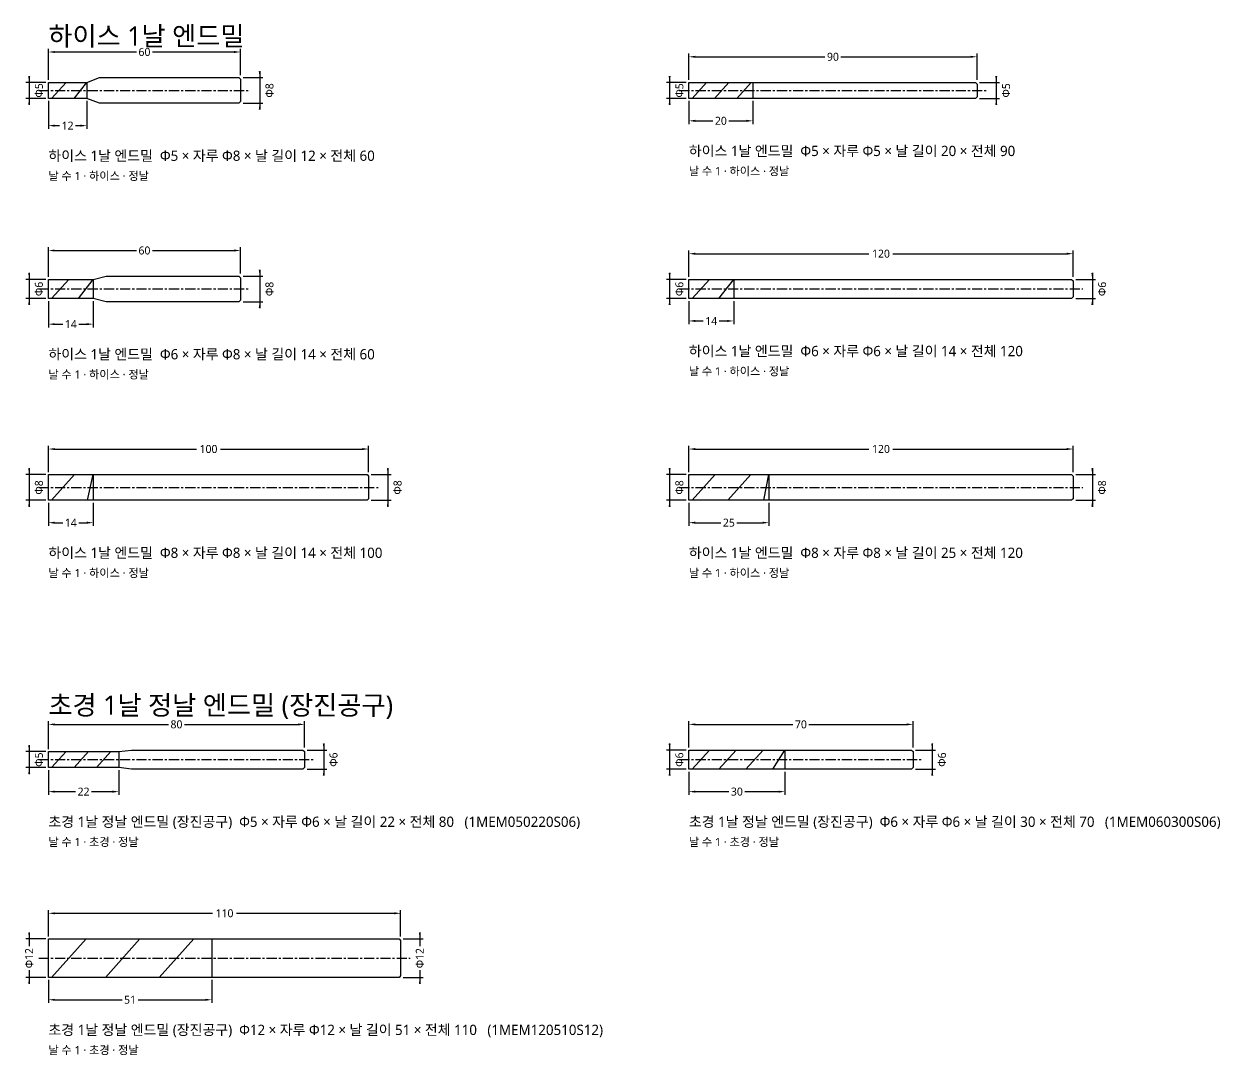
# Model space of a CAD drawing. Header units: millimetres. Extents: x -8 to 773, y -663 to 21.
# Drawn here: x -7.6 to 365.9, y -301.3 to 20.8 of the extents above; entities that cross this region are included whole.
import ezdxf

# ---------------------------------------------------------------- set-up
doc = ezdxf.new("R2010")
doc.units = ezdxf.units.MM
doc.linetypes.add('CENTER', pattern=[5.08, 3.175, -0.635, 0.635, -0.635])
for name, color, linetype in [('문자', 7, 'CONTINUOUS'), ('외형선', 7, 'CONTINUOUS'), ('중심선', 1, 'CENTER'), ('참고선', 8, 'CONTINUOUS'), ('치수', 4, 'CONTINUOUS')]:
    doc.layers.add(name, color=color, linetype=linetype)
doc.styles.add('CH_KOR', font='malgun.ttf')
doc.dimstyles.new('CH_DIM', dxfattribs={"dimtxt": 2.5, "dimasz": 2, "dimexe": 1, "dimexo": 0.8, "dimgap": 0.8, "dimtad": 1, "dimdec": 1, "dimdsep": 46, "dimtxsty": 'CH_KOR', "dimcen": 2.5, "dimclrd": 4, "dimclre": 4, "dimclrt": 4, "dimazin": 3, "dimtfac": 1, "dimtmove": 0, "dimatfit": 3})

# ---------------------------------------------------------------- blocks, each defined once
blk = doc.blocks.new('_CLOSEDFILLED')
at = {"color": 0, "linetype": 'BYBLOCK'}
blk.add_solid([(-1, 0.16), (0, 0), (-1, -0.16)], dxfattribs=at)
blk = doc.blocks.new('*D1')
at = {"color": 4}
for p, q in [((-6, 4.5), (-6, -4.5)), ((-0.8, 2.5), (-7, 2.5)), ((-0.8, -2.5), (-7, -2.5))]:
    blk.add_line(p, q, dxfattribs=at)
at = {"layer": 'Defpoints'}
for p in [(-6, 2.5), (0, 2.5), (0, -2.5)]:
    blk.add_point(p, dxfattribs=at)
at = {"layer": '치수', "color": 4, "xscale": 2, "yscale": 2}
for p, rotation in [((-6, 2.5), 270), ((-6, -2.5), 90)]:
    blk.add_blockref('_CLOSEDFILLED', p, dxfattribs=dict(at, rotation=rotation))
at = {"layer": '치수', "color": 4, "insert": (-2.95, 0), "char_height": 2.5, "attachment_point": 5, "rotation": 90, "style": 'CH_KOR'}
blk.add_mtext('Φ5', dxfattribs=at)
blk = doc.blocks.new('*D2')
at = {"color": 4}
for p, q in [((60.8, 4), (67, 4)), ((66, 6), (66, -6)), ((60.8, -4), (67, -4))]:
    blk.add_line(p, q, dxfattribs=at)
at = {"layer": 'Defpoints'}
for p in [(60, 4), (66, 4), (60, -4)]:
    blk.add_point(p, dxfattribs=at)
at = {"layer": '치수', "color": 4, "xscale": 2, "yscale": 2}
for p, rotation in [((66, 4), 270), ((66, -4), 90)]:
    blk.add_blockref('_CLOSEDFILLED', p, dxfattribs=dict(at, rotation=rotation))
at = {"layer": '치수', "color": 4, "insert": (69.05, 0), "char_height": 2.5, "attachment_point": 5, "rotation": 90, "style": 'CH_KOR'}
blk.add_mtext('Φ8', dxfattribs=at)
blk = doc.blocks.new('*D3')
at = {"color": 4}
for p, q in [((0, -3.3), (0, -12)), ((12, -3.3), (12, -12)), ((2, -11), (3.5, -11)), ((8.5, -11), (10, -11))]:
    blk.add_line(p, q, dxfattribs=at)
at = {"layer": 'Defpoints'}
for p in [(0, -2.5), (12, -2.5), (0, -11)]:
    blk.add_point(p, dxfattribs=at)
at = {"layer": '치수', "color": 4, "xscale": 2, "yscale": 2, "rotation": 180}
blk.add_blockref('_CLOSEDFILLED', (0, -11), dxfattribs=at)
at = {"layer": '치수', "color": 4, "xscale": 2, "yscale": 2}
blk.add_blockref('_CLOSEDFILLED', (12, -11), dxfattribs=at)
at = {"layer": '치수', "color": 4, "insert": (6, -11), "char_height": 2.5, "attachment_point": 5, "style": 'CH_KOR'}
blk.add_mtext('12', dxfattribs=at)
blk = doc.blocks.new('*D4')
at = {"color": 4}
for p, q in [((0, 3.3), (0, 13)), ((2, 12), (27.5, 12)), ((32.5, 12), (58, 12)), ((60, 4.8), (60, 13))]:
    blk.add_line(p, q, dxfattribs=at)
at = {"layer": 'Defpoints'}
for p in [(0, 12), (60, 4), (0, 2.5)]:
    blk.add_point(p, dxfattribs=at)
at = {"layer": '치수', "color": 4, "xscale": 2, "yscale": 2, "rotation": 180}
blk.add_blockref('_CLOSEDFILLED', (0, 12), dxfattribs=at)
at = {"layer": '치수', "color": 4, "xscale": 2, "yscale": 2}
blk.add_blockref('_CLOSEDFILLED', (60, 12), dxfattribs=at)
at = {"layer": '치수', "color": 4, "insert": (30, 12), "char_height": 2.5, "attachment_point": 5, "style": 'CH_KOR'}
blk.add_mtext('60', dxfattribs=at)
blk = doc.blocks.new('*D5')
at = {"color": 4}
for p, q in [((-6, 4.5), (-6, -4.5)), ((-0.8, 2.5), (-7, 2.5)), ((-0.8, -2.5), (-7, -2.5))]:
    blk.add_line(p, q, dxfattribs=at)
at = {"layer": 'Defpoints'}
for p in [(-6, 2.5), (0, 2.5), (0, -2.5)]:
    blk.add_point(p, dxfattribs=at)
at = {"layer": '치수', "color": 4, "xscale": 2, "yscale": 2}
for p, rotation in [((-6, 2.5), 270), ((-6, -2.5), 90)]:
    blk.add_blockref('_CLOSEDFILLED', p, dxfattribs=dict(at, rotation=rotation))
at = {"layer": '치수', "color": 4, "insert": (-2.95, 0), "char_height": 2.5, "attachment_point": 5, "rotation": 90, "style": 'CH_KOR'}
blk.add_mtext('Φ5', dxfattribs=at)
blk = doc.blocks.new('*D6')
at = {"color": 4}
for p, q in [((96, 4.5), (96, -4.5)), ((90.8, 2.5), (97, 2.5)), ((90.8, -2.5), (97, -2.5))]:
    blk.add_line(p, q, dxfattribs=at)
at = {"layer": 'Defpoints'}
for p in [(90, 2.5), (96, 2.5), (90, -2.5)]:
    blk.add_point(p, dxfattribs=at)
at = {"layer": '치수', "color": 4, "xscale": 2, "yscale": 2}
for p, rotation in [((96, 2.5), 270), ((96, -2.5), 90)]:
    blk.add_blockref('_CLOSEDFILLED', p, dxfattribs=dict(at, rotation=rotation))
at = {"layer": '치수', "color": 4, "insert": (99.05, 0), "char_height": 2.5, "attachment_point": 5, "rotation": 90, "style": 'CH_KOR'}
blk.add_mtext('Φ5', dxfattribs=at)
blk = doc.blocks.new('*D7')
at = {"color": 4}
for p, q in [((0, -3.3), (0, -10.5)), ((20, -3.3), (20, -10.5)), ((2, -9.5), (7.5, -9.5)), ((12.5, -9.5), (18, -9.5))]:
    blk.add_line(p, q, dxfattribs=at)
at = {"layer": 'Defpoints'}
for p in [(0, -2.5), (20, -2.5), (0, -9.5)]:
    blk.add_point(p, dxfattribs=at)
at = {"layer": '치수', "color": 4, "xscale": 2, "yscale": 2, "rotation": 180}
blk.add_blockref('_CLOSEDFILLED', (0, -9.5), dxfattribs=at)
at = {"layer": '치수', "color": 4, "xscale": 2, "yscale": 2}
blk.add_blockref('_CLOSEDFILLED', (20, -9.5), dxfattribs=at)
at = {"layer": '치수', "color": 4, "insert": (10, -9.5), "char_height": 2.5, "attachment_point": 5, "style": 'CH_KOR'}
blk.add_mtext('20', dxfattribs=at)
blk = doc.blocks.new('*D8')
at = {"color": 4}
for p, q in [((0, 3.3), (0, 11.5)), ((90, 3.3), (90, 11.5)), ((2, 10.5), (42.5, 10.5)), ((47.5, 10.5), (88, 10.5))]:
    blk.add_line(p, q, dxfattribs=at)
at = {"layer": 'Defpoints'}
for p in [(0, 10.5), (0, 2.5), (90, 2.5)]:
    blk.add_point(p, dxfattribs=at)
at = {"layer": '치수', "color": 4, "xscale": 2, "yscale": 2, "rotation": 180}
blk.add_blockref('_CLOSEDFILLED', (0, 10.5), dxfattribs=at)
at = {"layer": '치수', "color": 4, "xscale": 2, "yscale": 2}
blk.add_blockref('_CLOSEDFILLED', (90, 10.5), dxfattribs=at)
at = {"layer": '치수', "color": 4, "insert": (45, 10.5), "char_height": 2.5, "attachment_point": 5, "style": 'CH_KOR'}
blk.add_mtext('90', dxfattribs=at)
blk = doc.blocks.new('*D17')
at = {"color": 4}
for p, q in [((-6, 5), (-6, -5)), ((-0.8, 3), (-7, 3)), ((-0.8, -3), (-7, -3))]:
    blk.add_line(p, q, dxfattribs=at)
at = {"layer": 'Defpoints'}
for p in [(-6, 3), (0, 3), (0, -3)]:
    blk.add_point(p, dxfattribs=at)
at = {"layer": '치수', "color": 4, "xscale": 2, "yscale": 2}
for p, rotation in [((-6, 3), 270), ((-6, -3), 90)]:
    blk.add_blockref('_CLOSEDFILLED', p, dxfattribs=dict(at, rotation=rotation))
at = {"layer": '치수', "color": 4, "insert": (-2.95, 0), "char_height": 2.5, "attachment_point": 5, "rotation": 90, "style": 'CH_KOR'}
blk.add_mtext('Φ6', dxfattribs=at)
blk = doc.blocks.new('*D18')
at = {"color": 4}
for p, q in [((60.8, 4), (67, 4)), ((66, 6), (66, -6)), ((60.8, -4), (67, -4))]:
    blk.add_line(p, q, dxfattribs=at)
at = {"layer": 'Defpoints'}
for p in [(60, 4), (66, 4), (60, -4)]:
    blk.add_point(p, dxfattribs=at)
at = {"layer": '치수', "color": 4, "xscale": 2, "yscale": 2}
for p, rotation in [((66, 4), 270), ((66, -4), 90)]:
    blk.add_blockref('_CLOSEDFILLED', p, dxfattribs=dict(at, rotation=rotation))
at = {"layer": '치수', "color": 4, "insert": (69.05, 0), "char_height": 2.5, "attachment_point": 5, "rotation": 90, "style": 'CH_KOR'}
blk.add_mtext('Φ8', dxfattribs=at)
blk = doc.blocks.new('*D19')
at = {"color": 4}
for p, q in [((0, -3.8), (0, -12)), ((14, -3.8), (14, -12)), ((2, -11), (4.5, -11)), ((9.5, -11), (12, -11))]:
    blk.add_line(p, q, dxfattribs=at)
at = {"layer": 'Defpoints'}
for p in [(0, -3), (14, -3), (0, -11)]:
    blk.add_point(p, dxfattribs=at)
at = {"layer": '치수', "color": 4, "xscale": 2, "yscale": 2, "rotation": 180}
blk.add_blockref('_CLOSEDFILLED', (0, -11), dxfattribs=at)
at = {"layer": '치수', "color": 4, "xscale": 2, "yscale": 2}
blk.add_blockref('_CLOSEDFILLED', (14, -11), dxfattribs=at)
at = {"layer": '치수', "color": 4, "insert": (7, -11), "char_height": 2.5, "attachment_point": 5, "style": 'CH_KOR'}
blk.add_mtext('14', dxfattribs=at)
blk = doc.blocks.new('*D20')
at = {"color": 4}
for p, q in [((0, 3.8), (0, 13)), ((2, 12), (27.5, 12)), ((32.5, 12), (58, 12)), ((60, 4.8), (60, 13))]:
    blk.add_line(p, q, dxfattribs=at)
at = {"layer": 'Defpoints'}
for p in [(0, 12), (60, 4), (0, 3)]:
    blk.add_point(p, dxfattribs=at)
at = {"layer": '치수', "color": 4, "xscale": 2, "yscale": 2, "rotation": 180}
blk.add_blockref('_CLOSEDFILLED', (0, 12), dxfattribs=at)
at = {"layer": '치수', "color": 4, "xscale": 2, "yscale": 2}
blk.add_blockref('_CLOSEDFILLED', (60, 12), dxfattribs=at)
at = {"layer": '치수', "color": 4, "insert": (30, 12), "char_height": 2.5, "attachment_point": 5, "style": 'CH_KOR'}
blk.add_mtext('60', dxfattribs=at)
blk = doc.blocks.new('*D21')
at = {"color": 4}
for p, q in [((-6, 5), (-6, -5)), ((-0.8, 3), (-7, 3)), ((-0.8, -3), (-7, -3))]:
    blk.add_line(p, q, dxfattribs=at)
at = {"layer": 'Defpoints'}
for p in [(-6, 3), (0, 3), (0, -3)]:
    blk.add_point(p, dxfattribs=at)
at = {"layer": '치수', "color": 4, "xscale": 2, "yscale": 2}
for p, rotation in [((-6, 3), 270), ((-6, -3), 90)]:
    blk.add_blockref('_CLOSEDFILLED', p, dxfattribs=dict(at, rotation=rotation))
at = {"layer": '치수', "color": 4, "insert": (-2.95, 0), "char_height": 2.5, "attachment_point": 5, "rotation": 90, "style": 'CH_KOR'}
blk.add_mtext('Φ6', dxfattribs=at)
blk = doc.blocks.new('*D22')
at = {"color": 4}
for p, q in [((126, 5), (126, -5)), ((120.8, 3), (127, 3)), ((120.8, -3), (127, -3))]:
    blk.add_line(p, q, dxfattribs=at)
at = {"layer": 'Defpoints'}
for p in [(120, 3), (126, 3), (120, -3)]:
    blk.add_point(p, dxfattribs=at)
at = {"layer": '치수', "color": 4, "xscale": 2, "yscale": 2}
for p, rotation in [((126, 3), 270), ((126, -3), 90)]:
    blk.add_blockref('_CLOSEDFILLED', p, dxfattribs=dict(at, rotation=rotation))
at = {"layer": '치수', "color": 4, "insert": (129.05, 0), "char_height": 2.5, "attachment_point": 5, "rotation": 90, "style": 'CH_KOR'}
blk.add_mtext('Φ6', dxfattribs=at)
blk = doc.blocks.new('*D23')
at = {"color": 4}
for p, q in [((0, -3.8), (0, -11)), ((14, -3.8), (14, -11)), ((2, -10), (4.5, -10)), ((9.5, -10), (12, -10))]:
    blk.add_line(p, q, dxfattribs=at)
at = {"layer": 'Defpoints'}
for p in [(0, -3), (14, -3), (0, -10)]:
    blk.add_point(p, dxfattribs=at)
at = {"layer": '치수', "color": 4, "xscale": 2, "yscale": 2, "rotation": 180}
blk.add_blockref('_CLOSEDFILLED', (0, -10), dxfattribs=at)
at = {"layer": '치수', "color": 4, "xscale": 2, "yscale": 2}
blk.add_blockref('_CLOSEDFILLED', (14, -10), dxfattribs=at)
at = {"layer": '치수', "color": 4, "insert": (7, -10), "char_height": 2.5, "attachment_point": 5, "style": 'CH_KOR'}
blk.add_mtext('14', dxfattribs=at)
blk = doc.blocks.new('*D24')
at = {"color": 4}
for p, q in [((0, 3.8), (0, 12)), ((120, 3.8), (120, 12)), ((2, 11), (56.25, 11)), ((63.75, 11), (118, 11))]:
    blk.add_line(p, q, dxfattribs=at)
at = {"layer": 'Defpoints'}
for p in [(0, 11), (0, 3), (120, 3)]:
    blk.add_point(p, dxfattribs=at)
at = {"layer": '치수', "color": 4, "xscale": 2, "yscale": 2, "rotation": 180}
blk.add_blockref('_CLOSEDFILLED', (0, 11), dxfattribs=at)
at = {"layer": '치수', "color": 4, "xscale": 2, "yscale": 2}
blk.add_blockref('_CLOSEDFILLED', (120, 11), dxfattribs=at)
at = {"layer": '치수', "color": 4, "insert": (60, 11), "char_height": 2.5, "attachment_point": 5, "style": 'CH_KOR'}
blk.add_mtext('120', dxfattribs=at)
blk = doc.blocks.new('*D33')
at = {"color": 4}
for p, q in [((-0.8, 4), (-7, 4)), ((-6, 6), (-6, -6)), ((-0.8, -4), (-7, -4))]:
    blk.add_line(p, q, dxfattribs=at)
at = {"layer": 'Defpoints'}
for p in [(-6, 4), (0, 4), (0, -4)]:
    blk.add_point(p, dxfattribs=at)
at = {"layer": '치수', "color": 4, "xscale": 2, "yscale": 2}
for p, rotation in [((-6, 4), 270), ((-6, -4), 90)]:
    blk.add_blockref('_CLOSEDFILLED', p, dxfattribs=dict(at, rotation=rotation))
at = {"layer": '치수', "color": 4, "insert": (-2.95, 0), "char_height": 2.5, "attachment_point": 5, "rotation": 90, "style": 'CH_KOR'}
blk.add_mtext('Φ8', dxfattribs=at)
blk = doc.blocks.new('*D34')
at = {"color": 4}
for p, q in [((100.8, 4), (107, 4)), ((106, 6), (106, -6)), ((100.8, -4), (107, -4))]:
    blk.add_line(p, q, dxfattribs=at)
at = {"layer": 'Defpoints'}
for p in [(100, 4), (106, 4), (100, -4)]:
    blk.add_point(p, dxfattribs=at)
at = {"layer": '치수', "color": 4, "xscale": 2, "yscale": 2}
for p, rotation in [((106, 4), 270), ((106, -4), 90)]:
    blk.add_blockref('_CLOSEDFILLED', p, dxfattribs=dict(at, rotation=rotation))
at = {"layer": '치수', "color": 4, "insert": (109.05, 0), "char_height": 2.5, "attachment_point": 5, "rotation": 90, "style": 'CH_KOR'}
blk.add_mtext('Φ8', dxfattribs=at)
blk = doc.blocks.new('*D35')
at = {"color": 4}
for p, q in [((0, -4.8), (0, -12)), ((14, -4.8), (14, -12)), ((2, -11), (4.5, -11)), ((9.5, -11), (12, -11))]:
    blk.add_line(p, q, dxfattribs=at)
at = {"layer": 'Defpoints'}
for p in [(0, -4), (14, -4), (0, -11)]:
    blk.add_point(p, dxfattribs=at)
at = {"layer": '치수', "color": 4, "xscale": 2, "yscale": 2, "rotation": 180}
blk.add_blockref('_CLOSEDFILLED', (0, -11), dxfattribs=at)
at = {"layer": '치수', "color": 4, "xscale": 2, "yscale": 2}
blk.add_blockref('_CLOSEDFILLED', (14, -11), dxfattribs=at)
at = {"layer": '치수', "color": 4, "insert": (7, -11), "char_height": 2.5, "attachment_point": 5, "style": 'CH_KOR'}
blk.add_mtext('14', dxfattribs=at)
blk = doc.blocks.new('*D36')
at = {"color": 4}
for p, q in [((0, 4.8), (0, 13)), ((2, 12), (46.25, 12)), ((53.75, 12), (98, 12)), ((100, 4.8), (100, 13))]:
    blk.add_line(p, q, dxfattribs=at)
at = {"layer": 'Defpoints'}
for p in [(0, 12), (0, 4), (100, 4)]:
    blk.add_point(p, dxfattribs=at)
at = {"layer": '치수', "color": 4, "xscale": 2, "yscale": 2, "rotation": 180}
blk.add_blockref('_CLOSEDFILLED', (0, 12), dxfattribs=at)
at = {"layer": '치수', "color": 4, "xscale": 2, "yscale": 2}
blk.add_blockref('_CLOSEDFILLED', (100, 12), dxfattribs=at)
at = {"layer": '치수', "color": 4, "insert": (50, 12), "char_height": 2.5, "attachment_point": 5, "style": 'CH_KOR'}
blk.add_mtext('100', dxfattribs=at)
blk = doc.blocks.new('*D37')
at = {"color": 4}
for p, q in [((-0.8, 4), (-7, 4)), ((-6, 6), (-6, -6)), ((-0.8, -4), (-7, -4))]:
    blk.add_line(p, q, dxfattribs=at)
at = {"layer": 'Defpoints'}
for p in [(-6, 4), (0, 4), (0, -4)]:
    blk.add_point(p, dxfattribs=at)
at = {"layer": '치수', "color": 4, "xscale": 2, "yscale": 2}
for p, rotation in [((-6, 4), 270), ((-6, -4), 90)]:
    blk.add_blockref('_CLOSEDFILLED', p, dxfattribs=dict(at, rotation=rotation))
at = {"layer": '치수', "color": 4, "insert": (-2.95, 0), "char_height": 2.5, "attachment_point": 5, "rotation": 90, "style": 'CH_KOR'}
blk.add_mtext('Φ8', dxfattribs=at)
blk = doc.blocks.new('*D38')
at = {"color": 4}
for p, q in [((120.8, 4), (127, 4)), ((126, 6), (126, -6)), ((120.8, -4), (127, -4))]:
    blk.add_line(p, q, dxfattribs=at)
at = {"layer": 'Defpoints'}
for p in [(120, 4), (126, 4), (120, -4)]:
    blk.add_point(p, dxfattribs=at)
at = {"layer": '치수', "color": 4, "xscale": 2, "yscale": 2}
for p, rotation in [((126, 4), 270), ((126, -4), 90)]:
    blk.add_blockref('_CLOSEDFILLED', p, dxfattribs=dict(at, rotation=rotation))
at = {"layer": '치수', "color": 4, "insert": (129.05, 0), "char_height": 2.5, "attachment_point": 5, "rotation": 90, "style": 'CH_KOR'}
blk.add_mtext('Φ8', dxfattribs=at)
blk = doc.blocks.new('*D39')
at = {"color": 4}
for p, q in [((0, -4.8), (0, -12)), ((25, -4.8), (25, -12)), ((2, -11), (10, -11)), ((15, -11), (23, -11))]:
    blk.add_line(p, q, dxfattribs=at)
at = {"layer": 'Defpoints'}
for p in [(0, -4), (25, -4), (0, -11)]:
    blk.add_point(p, dxfattribs=at)
at = {"layer": '치수', "color": 4, "xscale": 2, "yscale": 2, "rotation": 180}
blk.add_blockref('_CLOSEDFILLED', (0, -11), dxfattribs=at)
at = {"layer": '치수', "color": 4, "xscale": 2, "yscale": 2}
blk.add_blockref('_CLOSEDFILLED', (25, -11), dxfattribs=at)
at = {"layer": '치수', "color": 4, "insert": (12.5, -11), "char_height": 2.5, "attachment_point": 5, "style": 'CH_KOR'}
blk.add_mtext('25', dxfattribs=at)
blk = doc.blocks.new('*D40')
at = {"color": 4}
for p, q in [((0, 4.8), (0, 13)), ((2, 12), (56.25, 12)), ((63.75, 12), (118, 12)), ((120, 4.8), (120, 13))]:
    blk.add_line(p, q, dxfattribs=at)
at = {"layer": 'Defpoints'}
for p in [(0, 12), (0, 4), (120, 4)]:
    blk.add_point(p, dxfattribs=at)
at = {"layer": '치수', "color": 4, "xscale": 2, "yscale": 2, "rotation": 180}
blk.add_blockref('_CLOSEDFILLED', (0, 12), dxfattribs=at)
at = {"layer": '치수', "color": 4, "xscale": 2, "yscale": 2}
blk.add_blockref('_CLOSEDFILLED', (120, 12), dxfattribs=at)
at = {"layer": '치수', "color": 4, "insert": (60, 12), "char_height": 2.5, "attachment_point": 5, "style": 'CH_KOR'}
blk.add_mtext('120', dxfattribs=at)
blk = doc.blocks.new('*D41')
at = {"color": 4}
for p, q in [((-6, 4.5), (-6, -4.5)), ((-0.8, 2.5), (-7, 2.5)), ((-0.8, -2.5), (-7, -2.5))]:
    blk.add_line(p, q, dxfattribs=at)
at = {"layer": 'Defpoints'}
for p in [(-6, 2.5), (0, 2.5), (0, -2.5)]:
    blk.add_point(p, dxfattribs=at)
at = {"layer": '치수', "color": 4, "xscale": 2, "yscale": 2}
for p, rotation in [((-6, 2.5), 270), ((-6, -2.5), 90)]:
    blk.add_blockref('_CLOSEDFILLED', p, dxfattribs=dict(at, rotation=rotation))
at = {"layer": '치수', "color": 4, "insert": (-2.95, 0), "char_height": 2.5, "attachment_point": 5, "rotation": 90, "style": 'CH_KOR'}
blk.add_mtext('Φ5', dxfattribs=at)
blk = doc.blocks.new('*D42')
at = {"color": 4}
for p, q in [((86, 5), (86, -5)), ((80.8, 3), (87, 3)), ((80.8, -3), (87, -3))]:
    blk.add_line(p, q, dxfattribs=at)
at = {"layer": 'Defpoints'}
for p in [(80, 3), (86, 3), (80, -3)]:
    blk.add_point(p, dxfattribs=at)
at = {"layer": '치수', "color": 4, "xscale": 2, "yscale": 2}
for p, rotation in [((86, 3), 270), ((86, -3), 90)]:
    blk.add_blockref('_CLOSEDFILLED', p, dxfattribs=dict(at, rotation=rotation))
at = {"layer": '치수', "color": 4, "insert": (89.05, 0), "char_height": 2.5, "attachment_point": 5, "rotation": 90, "style": 'CH_KOR'}
blk.add_mtext('Φ6', dxfattribs=at)
blk = doc.blocks.new('*D43')
at = {"color": 4}
for p, q in [((0, -3.3), (0, -11)), ((22, -3.3), (22, -11)), ((2, -10), (8.5, -10)), ((13.5, -10), (20, -10))]:
    blk.add_line(p, q, dxfattribs=at)
at = {"layer": 'Defpoints'}
for p in [(0, -2.5), (22, -2.5), (0, -10)]:
    blk.add_point(p, dxfattribs=at)
at = {"layer": '치수', "color": 4, "xscale": 2, "yscale": 2, "rotation": 180}
blk.add_blockref('_CLOSEDFILLED', (0, -10), dxfattribs=at)
at = {"layer": '치수', "color": 4, "xscale": 2, "yscale": 2}
blk.add_blockref('_CLOSEDFILLED', (22, -10), dxfattribs=at)
at = {"layer": '치수', "color": 4, "insert": (11, -10), "char_height": 2.5, "attachment_point": 5, "style": 'CH_KOR'}
blk.add_mtext('22', dxfattribs=at)
blk = doc.blocks.new('*D44')
at = {"color": 4}
for p, q in [((0, 3.3), (0, 12)), ((80, 3.8), (80, 12)), ((2, 11), (37.5, 11)), ((42.5, 11), (78, 11))]:
    blk.add_line(p, q, dxfattribs=at)
at = {"layer": 'Defpoints'}
for p in [(0, 11), (0, 2.5), (80, 3)]:
    blk.add_point(p, dxfattribs=at)
at = {"layer": '치수', "color": 4, "xscale": 2, "yscale": 2, "rotation": 180}
blk.add_blockref('_CLOSEDFILLED', (0, 11), dxfattribs=at)
at = {"layer": '치수', "color": 4, "xscale": 2, "yscale": 2}
blk.add_blockref('_CLOSEDFILLED', (80, 11), dxfattribs=at)
at = {"layer": '치수', "color": 4, "insert": (40, 11), "char_height": 2.5, "attachment_point": 5, "style": 'CH_KOR'}
blk.add_mtext('80', dxfattribs=at)
blk = doc.blocks.new('*D45')
at = {"color": 4}
for p, q in [((-6, 5), (-6, -5)), ((-0.8, 3), (-7, 3)), ((-0.8, -3), (-7, -3))]:
    blk.add_line(p, q, dxfattribs=at)
at = {"layer": 'Defpoints'}
for p in [(-6, 3), (0, 3), (0, -3)]:
    blk.add_point(p, dxfattribs=at)
at = {"layer": '치수', "color": 4, "xscale": 2, "yscale": 2}
for p, rotation in [((-6, 3), 270), ((-6, -3), 90)]:
    blk.add_blockref('_CLOSEDFILLED', p, dxfattribs=dict(at, rotation=rotation))
at = {"layer": '치수', "color": 4, "insert": (-2.95, 0), "char_height": 2.5, "attachment_point": 5, "rotation": 90, "style": 'CH_KOR'}
blk.add_mtext('Φ6', dxfattribs=at)
blk = doc.blocks.new('*D46')
at = {"color": 4}
for p, q in [((76, 5), (76, -5)), ((70.8, 3), (77, 3)), ((70.8, -3), (77, -3))]:
    blk.add_line(p, q, dxfattribs=at)
at = {"layer": 'Defpoints'}
for p in [(70, 3), (76, 3), (70, -3)]:
    blk.add_point(p, dxfattribs=at)
at = {"layer": '치수', "color": 4, "xscale": 2, "yscale": 2}
for p, rotation in [((76, 3), 270), ((76, -3), 90)]:
    blk.add_blockref('_CLOSEDFILLED', p, dxfattribs=dict(at, rotation=rotation))
at = {"layer": '치수', "color": 4, "insert": (79.05, 0), "char_height": 2.5, "attachment_point": 5, "rotation": 90, "style": 'CH_KOR'}
blk.add_mtext('Φ6', dxfattribs=at)
blk = doc.blocks.new('*D47')
at = {"color": 4}
for p, q in [((0, -3.8), (0, -11)), ((30, -3.8), (30, -11)), ((2, -10), (12.5, -10)), ((17.5, -10), (28, -10))]:
    blk.add_line(p, q, dxfattribs=at)
at = {"layer": 'Defpoints'}
for p in [(0, -3), (30, -3), (0, -10)]:
    blk.add_point(p, dxfattribs=at)
at = {"layer": '치수', "color": 4, "xscale": 2, "yscale": 2, "rotation": 180}
blk.add_blockref('_CLOSEDFILLED', (0, -10), dxfattribs=at)
at = {"layer": '치수', "color": 4, "xscale": 2, "yscale": 2}
blk.add_blockref('_CLOSEDFILLED', (30, -10), dxfattribs=at)
at = {"layer": '치수', "color": 4, "insert": (15, -10), "char_height": 2.5, "attachment_point": 5, "style": 'CH_KOR'}
blk.add_mtext('30', dxfattribs=at)
blk = doc.blocks.new('*D48')
at = {"color": 4}
for p, q in [((0, 3.8), (0, 12)), ((70, 3.8), (70, 12)), ((2, 11), (32.5, 11)), ((37.5, 11), (68, 11))]:
    blk.add_line(p, q, dxfattribs=at)
at = {"layer": 'Defpoints'}
for p in [(0, 11), (0, 3), (70, 3)]:
    blk.add_point(p, dxfattribs=at)
at = {"layer": '치수', "color": 4, "xscale": 2, "yscale": 2, "rotation": 180}
blk.add_blockref('_CLOSEDFILLED', (0, 11), dxfattribs=at)
at = {"layer": '치수', "color": 4, "xscale": 2, "yscale": 2}
blk.add_blockref('_CLOSEDFILLED', (70, 11), dxfattribs=at)
at = {"layer": '치수', "color": 4, "insert": (35, 11), "char_height": 2.5, "attachment_point": 5, "style": 'CH_KOR'}
blk.add_mtext('70', dxfattribs=at)
blk = doc.blocks.new('*D57')
at = {"color": 4}
for p, q in [((-6, 8), (-6, 3.75)), ((-0.8, 6), (-7, 6)), ((-0.8, -6), (-7, -6)), ((-6, -3.75), (-6, -8))]:
    blk.add_line(p, q, dxfattribs=at)
at = {"layer": 'Defpoints'}
for p in [(-6, 6), (0, 6), (0, -6)]:
    blk.add_point(p, dxfattribs=at)
at = {"layer": '치수', "color": 4, "xscale": 2, "yscale": 2}
for p, rotation in [((-6, 6), 270), ((-6, -6), 90)]:
    blk.add_blockref('_CLOSEDFILLED', p, dxfattribs=dict(at, rotation=rotation))
at = {"layer": '치수', "color": 4, "insert": (-6, 0), "char_height": 2.5, "attachment_point": 5, "rotation": 90, "style": 'CH_KOR'}
blk.add_mtext('Φ12', dxfattribs=at)
blk = doc.blocks.new('*D58')
at = {"color": 4}
for p, q in [((116, 8), (116, 3.75)), ((110.8, 6), (117, 6)), ((110.8, -6), (117, -6)), ((116, -3.75), (116, -8))]:
    blk.add_line(p, q, dxfattribs=at)
at = {"layer": 'Defpoints'}
for p in [(110, 6), (116, 6), (110, -6)]:
    blk.add_point(p, dxfattribs=at)
at = {"layer": '치수', "color": 4, "xscale": 2, "yscale": 2}
for p, rotation in [((116, 6), 270), ((116, -6), 90)]:
    blk.add_blockref('_CLOSEDFILLED', p, dxfattribs=dict(at, rotation=rotation))
at = {"layer": '치수', "color": 4, "insert": (116, 0), "char_height": 2.5, "attachment_point": 5, "rotation": 90, "style": 'CH_KOR'}
blk.add_mtext('Φ12', dxfattribs=at)
blk = doc.blocks.new('*D59')
at = {"color": 4}
for p, q in [((0, -6.8), (0, -14)), ((51, -6.8), (51, -14)), ((2, -13), (23, -13)), ((28, -13), (49, -13))]:
    blk.add_line(p, q, dxfattribs=at)
at = {"layer": 'Defpoints'}
for p in [(0, -6), (51, -6), (0, -13)]:
    blk.add_point(p, dxfattribs=at)
at = {"layer": '치수', "color": 4, "xscale": 2, "yscale": 2, "rotation": 180}
blk.add_blockref('_CLOSEDFILLED', (0, -13), dxfattribs=at)
at = {"layer": '치수', "color": 4, "xscale": 2, "yscale": 2}
blk.add_blockref('_CLOSEDFILLED', (51, -13), dxfattribs=at)
at = {"layer": '치수', "color": 4, "insert": (25.5, -13), "char_height": 2.5, "attachment_point": 5, "style": 'CH_KOR'}
blk.add_mtext('51', dxfattribs=at)
blk = doc.blocks.new('*D60')
at = {"color": 4}
for p, q in [((0, 6.8), (0, 15)), ((110, 6.8), (110, 15)), ((2, 14), (51.25, 14)), ((58.75, 14), (108, 14))]:
    blk.add_line(p, q, dxfattribs=at)
at = {"layer": 'Defpoints'}
for p in [(0, 14), (0, 6), (110, 6)]:
    blk.add_point(p, dxfattribs=at)
at = {"layer": '치수', "color": 4, "xscale": 2, "yscale": 2, "rotation": 180}
blk.add_blockref('_CLOSEDFILLED', (0, 14), dxfattribs=at)
at = {"layer": '치수', "color": 4, "xscale": 2, "yscale": 2}
blk.add_blockref('_CLOSEDFILLED', (110, 14), dxfattribs=at)
at = {"layer": '치수', "color": 4, "insert": (55, 14), "char_height": 2.5, "attachment_point": 5, "style": 'CH_KOR'}
blk.add_mtext('110', dxfattribs=at)
blk = doc.blocks.new('EM_hss1_5x8x12x60')
at = {"layer": '외형선'}
blk.add_lwpolyline([(0, 2.5), (12, 2.5), (16, 4), (59.5, 4), (60, 3.5), (60, -3.5), (59.5, -4), (16, -4), (12, -2.5), (0, -2.5)], close=True, dxfattribs=at)
at = {"layer": '중심선'}
blk.add_line((-3, 0), (63, 0), dxfattribs=at)
at = {"layer": '참고선'}
for p, q in [((1, -2.5), (5.5, 2.5)), ((8, -2.5), (12, 2.5)), ((12, 2.5), (12, -2.5))]:
    blk.add_line(p, q, dxfattribs=at)
at = {"layer": '문자', "style": 'CH_KOR'}
for s, height, p in [('하이스 1날 엔드밀  Φ5 × 자루 Φ8 × 날 길이 12 × 전체 60', 3.2, (0, -22)), ('날 수 1 · 하이스 · 정날', 2.56, (0, -28))]:
    blk.add_text(s, height=height, dxfattribs=at).set_placement(p)
at = {"layer": '치수'}
for base, p1, p2, text, picture, middle in [((0, 12), (0, 2.5), (60, 4), '60', '*D4', (30, 12)), ((0, -11), (0, -2.5), (12, -2.5), '12', '*D3', (6, -11))]:
    dim = blk.add_linear_dim(base=base, p1=p1, p2=p2, text=text, dimstyle='CH_DIM', override={"dimscale": 1}, dxfattribs=at)
    dim.commit()
    dim.dimension.update_dxf_attribs({"geometry": picture, "text_midpoint": middle})
for base, p1, p2, text, picture, middle in [((-6, 2.5), (0, 2.5), (0, -2.5), 'Φ5', '*D1', (-2.95, 0)), ((66, 4), (60, 4), (60, -4), 'Φ8', '*D2', (69.05, 0))]:
    dim = blk.add_linear_dim(base=base, p1=p1, p2=p2, angle=90, text=text, dimstyle='CH_DIM', override={"dimscale": 1}, dxfattribs=at)
    dim.commit()
    dim.dimension.update_dxf_attribs({"geometry": picture, "text_midpoint": middle})
blk = doc.blocks.new('EM_hss1_5x5x20x90')
at = {"layer": '외형선'}
blk.add_lwpolyline([(0, 2.5), (20, 2.5), (20, 2.5), (89.5, 2.5), (90, 2), (90, -2), (89.5, -2.5), (20, -2.5), (20, -2.5), (0, -2.5)], close=True, dxfattribs=at)
at = {"layer": '중심선'}
blk.add_line((-3, 0), (93, 0), dxfattribs=at)
at = {"layer": '참고선'}
for p, q in [((1, -2.5), (5.5, 2.5)), ((8, -2.5), (12.5, 2.5)), ((15, -2.5), (19.5, 2.5)), ((20, 2.5), (20, -2.5))]:
    blk.add_line(p, q, dxfattribs=at)
at = {"layer": '문자', "style": 'CH_KOR'}
for s, height, p in [('하이스 1날 엔드밀  Φ5 × 자루 Φ5 × 날 길이 20 × 전체 90', 3.2, (0, -20.5)), ('날 수 1 · 하이스 · 정날', 2.56, (0, -26.5))]:
    blk.add_text(s, height=height, dxfattribs=at).set_placement(p)
at = {"layer": '치수'}
for base, p1, p2, text, picture, middle in [((0, 10.5), (0, 2.5), (90, 2.5), '90', '*D8', (45, 10.5)), ((0, -9.5), (0, -2.5), (20, -2.5), '20', '*D7', (10, -9.5))]:
    dim = blk.add_linear_dim(base=base, p1=p1, p2=p2, text=text, dimstyle='CH_DIM', override={"dimscale": 1}, dxfattribs=at)
    dim.commit()
    dim.dimension.update_dxf_attribs({"geometry": picture, "text_midpoint": middle})
for base, p1, p2, picture, middle in [((-6, 2.5), (0, 2.5), (0, -2.5), '*D5', (-2.95, 0)), ((96, 2.5), (90, 2.5), (90, -2.5), '*D6', (99.05, 0))]:
    dim = blk.add_linear_dim(base=base, p1=p1, p2=p2, angle=90, text='Φ5', dimstyle='CH_DIM', override={"dimscale": 1}, dxfattribs=at)
    dim.commit()
    dim.dimension.update_dxf_attribs({"geometry": picture, "text_midpoint": middle})
blk = doc.blocks.new('EM_hss1_6x8x14x60')
at = {"layer": '외형선'}
blk.add_lwpolyline([(0, 3), (14, 3), (18, 4), (59.5, 4), (60, 3.5), (60, -3.5), (59.5, -4), (18, -4), (14, -3), (0, -3)], close=True, dxfattribs=at)
at = {"layer": '중심선'}
blk.add_line((-3, 0), (63, 0), dxfattribs=at)
at = {"layer": '참고선'}
for p, q in [((1, -3), (6.4, 3)), ((9.4, -3), (14, 3)), ((14, 3), (14, -3))]:
    blk.add_line(p, q, dxfattribs=at)
at = {"layer": '문자', "style": 'CH_KOR'}
for s, height, p in [('하이스 1날 엔드밀  Φ6 × 자루 Φ8 × 날 길이 14 × 전체 60', 3.2, (0, -22)), ('날 수 1 · 하이스 · 정날', 2.56, (0, -28))]:
    blk.add_text(s, height=height, dxfattribs=at).set_placement(p)
at = {"layer": '치수'}
for base, p1, p2, text, picture, middle in [((0, 12), (0, 3), (60, 4), '60', '*D20', (30, 12)), ((0, -11), (0, -3), (14, -3), '14', '*D19', (7, -11))]:
    dim = blk.add_linear_dim(base=base, p1=p1, p2=p2, text=text, dimstyle='CH_DIM', override={"dimscale": 1}, dxfattribs=at)
    dim.commit()
    dim.dimension.update_dxf_attribs({"geometry": picture, "text_midpoint": middle})
for base, p1, p2, text, picture, middle in [((-6, 3), (0, 3), (0, -3), 'Φ6', '*D17', (-2.95, 0)), ((66, 4), (60, 4), (60, -4), 'Φ8', '*D18', (69.05, 0))]:
    dim = blk.add_linear_dim(base=base, p1=p1, p2=p2, angle=90, text=text, dimstyle='CH_DIM', override={"dimscale": 1}, dxfattribs=at)
    dim.commit()
    dim.dimension.update_dxf_attribs({"geometry": picture, "text_midpoint": middle})
blk = doc.blocks.new('EM_hss1_6x6x14x120')
at = {"layer": '외형선'}
blk.add_lwpolyline([(0, 3), (14, 3), (14, 3), (119.5, 3), (120, 2.5), (120, -2.5), (119.5, -3), (14, -3), (14, -3), (0, -3)], close=True, dxfattribs=at)
at = {"layer": '중심선'}
blk.add_line((-3, 0), (123, 0), dxfattribs=at)
at = {"layer": '참고선'}
for p, q in [((1, -3), (6.4, 3)), ((9.4, -3), (14, 3)), ((14, 3), (14, -3))]:
    blk.add_line(p, q, dxfattribs=at)
at = {"layer": '문자', "style": 'CH_KOR'}
for s, height, p in [('하이스 1날 엔드밀  Φ6 × 자루 Φ6 × 날 길이 14 × 전체 120', 3.2, (0, -21)), ('날 수 1 · 하이스 · 정날', 2.56, (0, -27))]:
    blk.add_text(s, height=height, dxfattribs=at).set_placement(p)
at = {"layer": '치수'}
for base, p1, p2, text, picture, middle in [((0, 11), (0, 3), (120, 3), '120', '*D24', (60, 11)), ((0, -10), (0, -3), (14, -3), '14', '*D23', (7, -10))]:
    dim = blk.add_linear_dim(base=base, p1=p1, p2=p2, text=text, dimstyle='CH_DIM', override={"dimscale": 1}, dxfattribs=at)
    dim.commit()
    dim.dimension.update_dxf_attribs({"geometry": picture, "text_midpoint": middle})
for base, p1, p2, picture, middle in [((-6, 3), (0, 3), (0, -3), '*D21', (-2.95, 0)), ((126, 3), (120, 3), (120, -3), '*D22', (129.05, 0))]:
    dim = blk.add_linear_dim(base=base, p1=p1, p2=p2, angle=90, text='Φ6', dimstyle='CH_DIM', override={"dimscale": 1}, dxfattribs=at)
    dim.commit()
    dim.dimension.update_dxf_attribs({"geometry": picture, "text_midpoint": middle})
blk = doc.blocks.new('EM_hss1_8x8x14x100')
at = {"layer": '외형선'}
blk.add_lwpolyline([(0, 4), (14, 4), (14, 4), (99.5, 4), (100, 3.5), (100, -3.5), (99.5, -4), (14, -4), (14, -4), (0, -4)], close=True, dxfattribs=at)
at = {"layer": '중심선'}
blk.add_line((-3, 0), (103, 0), dxfattribs=at)
at = {"layer": '참고선'}
for p, q in [((1, -4), (8.2, 4)), ((12.2, -4), (14, 4)), ((14, 4), (14, -4))]:
    blk.add_line(p, q, dxfattribs=at)
at = {"layer": '문자', "style": 'CH_KOR'}
for s, height, p in [('하이스 1날 엔드밀  Φ8 × 자루 Φ8 × 날 길이 14 × 전체 100', 3.2, (0, -22)), ('날 수 1 · 하이스 · 정날', 2.56, (0, -28))]:
    blk.add_text(s, height=height, dxfattribs=at).set_placement(p)
at = {"layer": '치수'}
for base, p1, p2, text, picture, middle in [((0, 12), (0, 4), (100, 4), '100', '*D36', (50, 12)), ((0, -11), (0, -4), (14, -4), '14', '*D35', (7, -11))]:
    dim = blk.add_linear_dim(base=base, p1=p1, p2=p2, text=text, dimstyle='CH_DIM', override={"dimscale": 1}, dxfattribs=at)
    dim.commit()
    dim.dimension.update_dxf_attribs({"geometry": picture, "text_midpoint": middle})
for base, p1, p2, picture, middle in [((-6, 4), (0, 4), (0, -4), '*D33', (-2.95, 0)), ((106, 4), (100, 4), (100, -4), '*D34', (109.05, 0))]:
    dim = blk.add_linear_dim(base=base, p1=p1, p2=p2, angle=90, text='Φ8', dimstyle='CH_DIM', override={"dimscale": 1}, dxfattribs=at)
    dim.commit()
    dim.dimension.update_dxf_attribs({"geometry": picture, "text_midpoint": middle})
blk = doc.blocks.new('EM_hss1_8x8x25x120')
at = {"layer": '외형선'}
blk.add_lwpolyline([(0, 4), (25, 4), (25, 4), (119.5, 4), (120, 3.5), (120, -3.5), (119.5, -4), (25, -4), (25, -4), (0, -4)], close=True, dxfattribs=at)
at = {"layer": '중심선'}
blk.add_line((-3, 0), (123, 0), dxfattribs=at)
at = {"layer": '참고선'}
for p, q in [((1, -4), (8.2, 4)), ((12.2, -4), (19.4, 4)), ((23.4, -4), (25, 4)), ((25, 4), (25, -4))]:
    blk.add_line(p, q, dxfattribs=at)
at = {"layer": '문자', "style": 'CH_KOR'}
for s, height, p in [('하이스 1날 엔드밀  Φ8 × 자루 Φ8 × 날 길이 25 × 전체 120', 3.2, (0, -22)), ('날 수 1 · 하이스 · 정날', 2.56, (0, -28))]:
    blk.add_text(s, height=height, dxfattribs=at).set_placement(p)
at = {"layer": '치수'}
for base, p1, p2, text, picture, middle in [((0, 12), (0, 4), (120, 4), '120', '*D40', (60, 12)), ((0, -11), (0, -4), (25, -4), '25', '*D39', (12.5, -11))]:
    dim = blk.add_linear_dim(base=base, p1=p1, p2=p2, text=text, dimstyle='CH_DIM', override={"dimscale": 1}, dxfattribs=at)
    dim.commit()
    dim.dimension.update_dxf_attribs({"geometry": picture, "text_midpoint": middle})
for base, p1, p2, picture, middle in [((-6, 4), (0, 4), (0, -4), '*D37', (-2.95, 0)), ((126, 4), (120, 4), (120, -4), '*D38', (129.05, 0))]:
    dim = blk.add_linear_dim(base=base, p1=p1, p2=p2, angle=90, text='Φ8', dimstyle='CH_DIM', override={"dimscale": 1}, dxfattribs=at)
    dim.commit()
    dim.dimension.update_dxf_attribs({"geometry": picture, "text_midpoint": middle})
blk = doc.blocks.new('EM_jj1m_5x6x22x80')
at = {"layer": '외형선'}
blk.add_lwpolyline([(0, 2.5), (22, 2.5), (26, 3), (79.5, 3), (80, 2.5), (80, -2.5), (79.5, -3), (26, -3), (22, -2.5), (0, -2.5)], close=True, dxfattribs=at)
at = {"layer": '중심선'}
blk.add_line((-3, 0), (83, 0), dxfattribs=at)
at = {"layer": '참고선'}
for p, q in [((1, -2.5), (5.5, 2.5)), ((8, -2.5), (12.5, 2.5)), ((15, -2.5), (19.5, 2.5)), ((22, 2.5), (22, -2.5))]:
    blk.add_line(p, q, dxfattribs=at)
at = {"layer": '문자', "style": 'CH_KOR'}
for s, height, p in [('초경 1날 정날 엔드밀 (장진공구)  Φ5 × 자루 Φ6 × 날 길이 22 × 전체 80   (1MEM050220S06)', 3.2, (0, -21)), ('날 수 1 · 초경 · 정날', 2.56, (0, -27))]:
    blk.add_text(s, height=height, dxfattribs=at).set_placement(p)
at = {"layer": '치수'}
for base, p1, p2, text, picture, middle in [((0, 11), (0, 2.5), (80, 3), '80', '*D44', (40, 11)), ((0, -10), (0, -2.5), (22, -2.5), '22', '*D43', (11, -10))]:
    dim = blk.add_linear_dim(base=base, p1=p1, p2=p2, text=text, dimstyle='CH_DIM', override={"dimscale": 1}, dxfattribs=at)
    dim.commit()
    dim.dimension.update_dxf_attribs({"geometry": picture, "text_midpoint": middle})
for base, p1, p2, text, picture, middle in [((-6, 2.5), (0, 2.5), (0, -2.5), 'Φ5', '*D41', (-2.95, 0)), ((86, 3), (80, 3), (80, -3), 'Φ6', '*D42', (89.05, 0))]:
    dim = blk.add_linear_dim(base=base, p1=p1, p2=p2, angle=90, text=text, dimstyle='CH_DIM', override={"dimscale": 1}, dxfattribs=at)
    dim.commit()
    dim.dimension.update_dxf_attribs({"geometry": picture, "text_midpoint": middle})
blk = doc.blocks.new('EM_jj1m_6x6x30x70')
at = {"layer": '외형선'}
blk.add_lwpolyline([(0, 3), (30, 3), (30, 3), (69.5, 3), (70, 2.5), (70, -2.5), (69.5, -3), (30, -3), (30, -3), (0, -3)], close=True, dxfattribs=at)
at = {"layer": '중심선'}
blk.add_line((-3, 0), (73, 0), dxfattribs=at)
at = {"layer": '참고선'}
for p, q in [((1, -3), (6.4, 3)), ((9.4, -3), (14.8, 3)), ((17.8, -3), (23.2, 3)), ((26.2, -3), (30, 3)), ((30, 3), (30, -3))]:
    blk.add_line(p, q, dxfattribs=at)
at = {"layer": '문자', "style": 'CH_KOR'}
for s, height, p in [('초경 1날 정날 엔드밀 (장진공구)  Φ6 × 자루 Φ6 × 날 길이 30 × 전체 70   (1MEM060300S06)', 3.2, (0, -21)), ('날 수 1 · 초경 · 정날', 2.56, (0, -27))]:
    blk.add_text(s, height=height, dxfattribs=at).set_placement(p)
at = {"layer": '치수'}
for base, p1, p2, text, picture, middle in [((0, 11), (0, 3), (70, 3), '70', '*D48', (35, 11)), ((0, -10), (0, -3), (30, -3), '30', '*D47', (15, -10))]:
    dim = blk.add_linear_dim(base=base, p1=p1, p2=p2, text=text, dimstyle='CH_DIM', override={"dimscale": 1}, dxfattribs=at)
    dim.commit()
    dim.dimension.update_dxf_attribs({"geometry": picture, "text_midpoint": middle})
for base, p1, p2, picture, middle in [((-6, 3), (0, 3), (0, -3), '*D45', (-2.95, 0)), ((76, 3), (70, 3), (70, -3), '*D46', (79.05, 0))]:
    dim = blk.add_linear_dim(base=base, p1=p1, p2=p2, angle=90, text='Φ6', dimstyle='CH_DIM', override={"dimscale": 1}, dxfattribs=at)
    dim.commit()
    dim.dimension.update_dxf_attribs({"geometry": picture, "text_midpoint": middle})
blk = doc.blocks.new('EM_jj1m_12x12x51x110')
at = {"layer": '외형선'}
blk.add_lwpolyline([(0, 6), (51, 6), (51, 6), (109.5, 6), (110, 5.5), (110, -5.5), (109.5, -6), (51, -6), (51, -6), (0, -6)], close=True, dxfattribs=at)
at = {"layer": '중심선'}
blk.add_line((-3, 0), (113, 0), dxfattribs=at)
at = {"layer": '참고선'}
for p, q in [((1, -6), (11.8, 6)), ((17.8, -6), (28.6, 6)), ((34.6, -6), (45.4, 6)), ((51, 6), (51, -6))]:
    blk.add_line(p, q, dxfattribs=at)
at = {"layer": '문자', "style": 'CH_KOR'}
for s, height, p in [('초경 1날 정날 엔드밀 (장진공구)  Φ12 × 자루 Φ12 × 날 길이 51 × 전체 110   (1MEM120510S12)', 3.2, (0, -24)), ('날 수 1 · 초경 · 정날', 2.56, (0, -30))]:
    blk.add_text(s, height=height, dxfattribs=at).set_placement(p)
at = {"layer": '치수'}
for base, p1, p2, text, picture, middle in [((0, 14), (0, 6), (110, 6), '110', '*D60', (55, 14)), ((0, -13), (0, -6), (51, -6), '51', '*D59', (25.5, -13))]:
    dim = blk.add_linear_dim(base=base, p1=p1, p2=p2, text=text, dimstyle='CH_DIM', override={"dimscale": 1}, dxfattribs=at)
    dim.commit()
    dim.dimension.update_dxf_attribs({"geometry": picture, "text_midpoint": middle})
for base, p1, p2, picture, middle in [((-6, 6), (0, 6), (0, -6), '*D57', (-6, 0)), ((116, 6), (110, 6), (110, -6), '*D58', (116, 0))]:
    dim = blk.add_linear_dim(base=base, p1=p1, p2=p2, angle=90, text='Φ12', dimstyle='CH_DIM', override={"dimscale": 1}, dxfattribs=at)
    dim.commit()
    dim.dimension.update_dxf_attribs({"geometry": picture, "text_midpoint": middle})

msp = doc.modelspace()

# ---------------------------------------------------------------- block references
for name, p in [('EM_hss1_5x8x12x60', (0, 0)), ('EM_hss1_5x5x20x90', (200, 0)), ('EM_hss1_6x8x14x60', (0, -62)), ('EM_hss1_6x6x14x120', (200, -62)), ('EM_hss1_8x8x14x100', (0, -124)), ('EM_hss1_8x8x25x120', (200, -124)), ('EM_jj1m_5x6x22x80', (0, -209)), ('EM_jj1m_6x6x30x70', (200, -209)), ('EM_jj1m_12x12x51x110', (0, -271))]:
    msp.add_blockref(name, p)

# ---------------------------------------------------------------- texts
at = {"layer": '문자', "style": 'CH_KOR'}
for s, p in [('하이스 1날 엔드밀', (0, 14)), ('초경 1날 정날 엔드밀 (장진공구)', (0, -195))]:
    msp.add_text(s, height=6, dxfattribs=at).set_placement(p)

doc.saveas('drawing.dxf')
